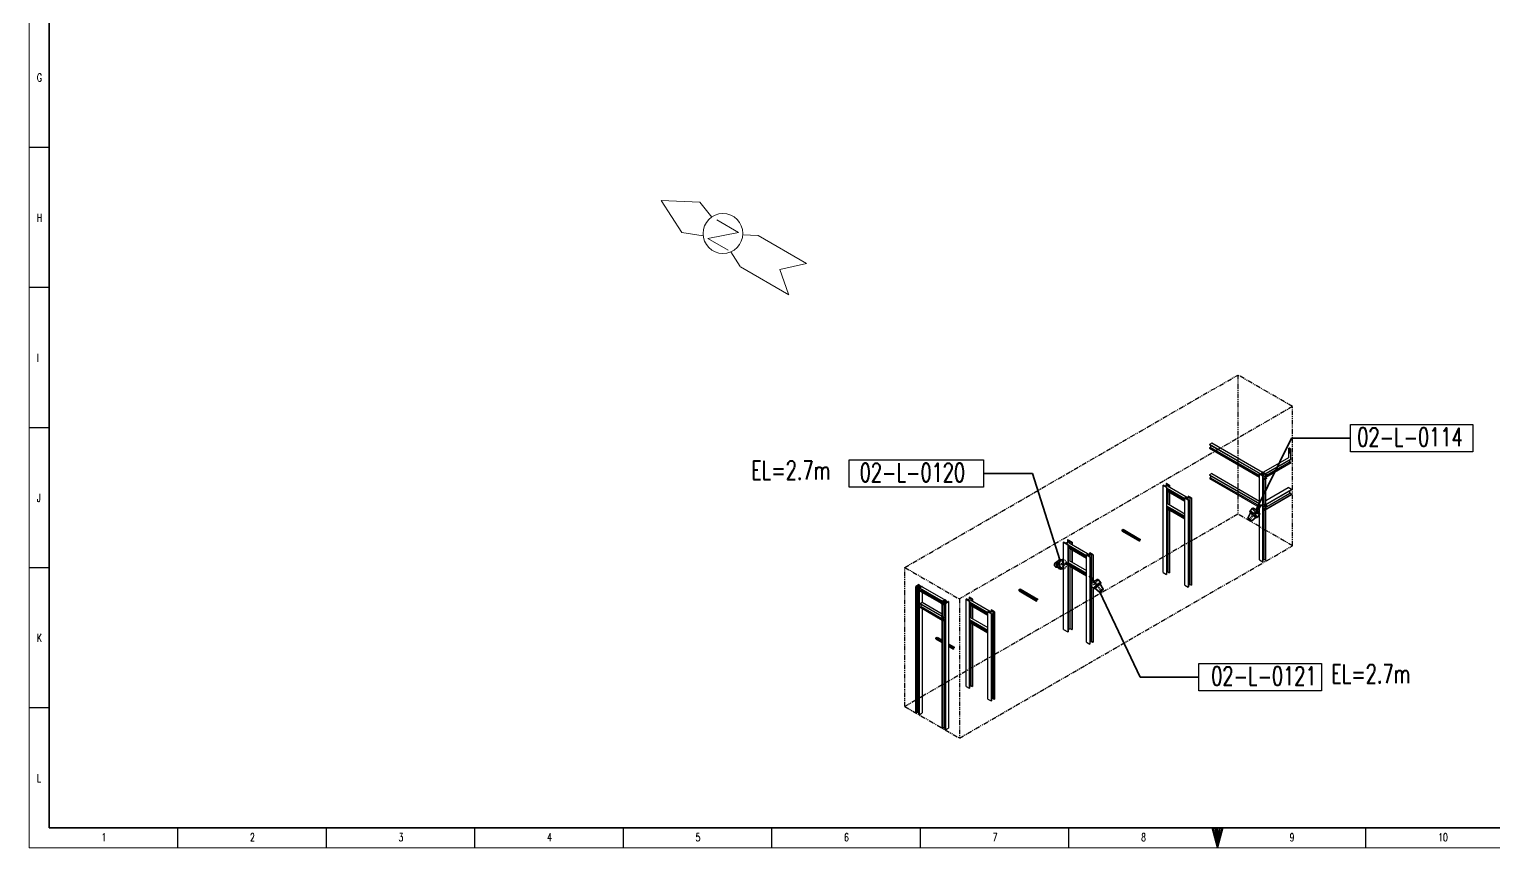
# Model space of a CAD drawing. Header units: inches. Extents: x 295136 to 296247, y 2627183 to 2627409.
# Drawn here: x 295927.9 to 296124.4, y 2627183.5 to 2627293.2 of the extents above; entities that cross this region are included whole.
import ezdxf

# ---------------------------------------------------------------- set-up
doc = ezdxf.new("R2010")
doc.units = ezdxf.units.IN
doc.header["$MEASUREMENT"] = 0
doc.linetypes.add('PIPE LAMP 2-EMBED 2_DWG$0$HIDDEN2', pattern=[0.1875, 0.125, -0.0625])
doc.linetypes.add('PIPE LAMP 2-EMBED 2_DWG$0$PHANTOM2', pattern=[1.25, 0.625, -0.125, 0.125, -0.125, 0.125, -0.125])
doc.layers.add('_Auto', color=7, linetype='Continuous')
doc.layers.add('PIPE LAMP 2-EMBED 2_DWG$0$DwgTemplate', color=7, linetype='Continuous')
doc.styles.add('HZTXT', font='txt_qlt.shx', dxfattribs={"width": 0.7, "bigfont": 'hztxt.shx'})
doc.styles.add('TEG BORDER', font='txt_qlt.shx', dxfattribs={"width": 0.7, "bigfont": 'hztxt.shx'})
doc.styles.add('txt.shx', font='')
doc.styles.get('txt.shx').set_extended_font_data('txt.shx')
doc.dimstyles.new('ANSI_L', dxfattribs={"dimtxt": 0.18, "dimasz": 0.18, "dimexe": 0.18, "dimexo": 0.0625, "dimgap": 0.09, "dimtad": 0, "dimtih": 1, "dimtoh": 1, "dimdec": 4, "dimzin": 0, "dimdsep": 46, "dimtxsty": 'Standard', "dimcen": 0.09, "dimadec": 0, "dimazin": 0, "dimtfac": 1, "dimtdec": 4, "dimtofl": 0, "dimtmove": 0, "dimatfit": 3, "dimfxl": 1, "dimtolj": 1, "dimtzin": 0, "dimarcsym": 0})

# ---------------------------------------------------------------- blocks, each defined once
blk = doc.blocks.new('240 BORDER A2')
at = {"linetype": 'Continuous'}
for p, q in [((5, 415), (5, 5)), ((5, 5), (489, 5))]:
    blk.add_line(p, q, dxfattribs=at)
for p, q in [((0, 175), (5, 175)), ((0, 140), (5, 140)), ((0, 105), (5, 105)), ((0, 70), (5, 70)), ((0, 35), (5, 35)), ((37.12, 0), (37.12, 5)), ((74.25, 0), (74.25, 5)), ((111.38, 0), (111.38, 5)), ((148.5, 0), (148.5, 5)), ((185.63, 0), (185.63, 5)), ((222.75, 0), (222.75, 5)), ((259.88, 0), (259.88, 5)), ((297, 0), (297, 5)), ((334.12, 0), (334.12, 5))]:
    blk.add_line(p, q)
at = {"color": 5, "lineweight": 15}
blk.add_lwpolyline([(0, 420), (594, 420), (594, 0), (0, 0)], close=True, dxfattribs=at)
blk.add_lwpolyline([(5, 415), (589, 415), (589, 5), (5, 5)], close=True)
blk.add_lwpolyline([(297, 0), (295.66, 5), (298.34, 5), (297, 0), (296, 5), (296.33, 5), (297, 0), (296.67, 5), (297.33, 5), (297, 0), (297.67, 5), (298, 5), (297, 0)])
at = {"char_height": 2, "width": 2, "style": 'TEG BORDER'}
for s, insert, attachment_point in [('G', (1.91, 193.39), 1), ('H', (1.91, 158.39), 1), ('I', (1.91, 123.39), 1), ('J', (1.91, 88.39), 1), ('K', (1.91, 53.39), 1), ('L', (1.91, 18.39), 1), ('1', (18.05, 1.59), 7), ('2', (55.17, 1.59), 7), ('3', (92.3, 1.59), 7), ('4', (129.42, 1.59), 7), ('5', (166.55, 1.59), 7), ('6', (203.67, 1.59), 7), ('7', (240.8, 1.59), 7), ('8', (277.92, 1.59), 7), ('9', (315.05, 1.59), 7), ('\\pi2.2204e-016;10', (352.17, 1.59), 7)]:
    blk.add_mtext(s, dxfattribs=dict(at, insert=insert, attachment_point=attachment_point))

msp = doc.modelspace()

# ---------------------------------------------------------------- linework, layer by layer
at = {"layer": '_Auto', "color": 7, "linetype": 'Continuous', "lineweight": 15}
for p, q in [((296017.8488, 2627270.0305), (296012.677, 2627270.2722)), ((296015.458, 2627265.9602), (296012.6842, 2627270.2848)), ((296019.4591, 2627268.0528), (296017.8488, 2627270.0305)), ((296023.0429, 2627265.9856), (296020.1458, 2627267.6582)), ((296018.3041, 2627265.5354), (296015.458, 2627265.9602)), ((296018.9116, 2627265.1846), (296023.0429, 2627265.9856)), ((296021.6632, 2627263.596), (296018.9116, 2627265.1846)), ((296025.6886, 2627265.5532), (296023.6233, 2627265.6505)), ((296025.6886, 2627265.5532), (296032.1783, 2627261.8064)), ((296023.2688, 2627261.3944), (296022.0206, 2627263.3897)), ((296023.294, 2627261.3659), (296029.7978, 2627257.611)), ((296032.1736, 2627261.7981), (296028.6135, 2627261.0208)), ((296029.7593, 2627257.6888), (296028.6135, 2627261.0208))]:
    msp.add_line(p, q, dxfattribs=at)
at = {"layer": '_Auto', "color": 7, "linetype": 'Continuous', "lineweight": 25}
for points in [[(296105.1881, 2627240.2205), (296121.6066, 2627240.2205), (296121.6066, 2627236.572), (296105.1881, 2627236.572)], [(296037.8949, 2627235.4696), (296055.9192, 2627235.4696), (296055.9192, 2627231.8211), (296037.8949, 2627231.8211)], [(296084.8479, 2627208.1624), (296101.2664, 2627208.1624), (296101.2664, 2627204.5138), (296084.8479, 2627204.5138)]]:
    msp.add_lwpolyline(points, close=True, dxfattribs=at)
at = {"layer": '_Auto', "color": 7, "linetype": 'Continuous', "lineweight": 15}
msp.add_circle((296020.9584, 2627265.8412), 2.6718, dxfattribs=at)
at = {"layer": 'PIPE LAMP 2-EMBED 2_DWG$0$DwgTemplate', "color": 7, "linetype": 'PIPE LAMP 2-EMBED 2_DWG$0$PHANTOM2', "lineweight": 30}
for p, q in [((296045.3658, 2627221.0559), (296090.0638, 2627246.8623)), ((296090.0638, 2627246.8623), (296090.0638, 2627235.6904)), ((296097.4014, 2627242.626), (296090.0638, 2627246.8623)), ((296097.4014, 2627242.626), (296052.7034, 2627216.8196)), ((296097.4014, 2627223.9656), (296097.4014, 2627242.626)), ((296090.0638, 2627235.6904), (296090.0638, 2627234.849)), ((296090.0638, 2627234.849), (296090.0638, 2627231.6191)), ((296090.0638, 2627231.6191), (296090.0638, 2627230.7777)), ((296090.0638, 2627230.7777), (296090.0638, 2627228.202)), ((296090.0638, 2627228.202), (296083.8487, 2627224.6137)), ((296092.9572, 2627226.5315), (296090.0638, 2627228.202)), ((296093.8387, 2627226.0226), (296092.9572, 2627226.5315)), ((296097.4014, 2627223.9656), (296093.8387, 2627226.0226)), ((296052.7034, 2627198.1592), (296097.4014, 2627223.9656)), ((296082.9672, 2627224.1048), (296080.9104, 2627222.9173)), ((296083.8487, 2627224.6137), (296082.9672, 2627224.1048)), ((296080.029, 2627222.4084), (296070.6266, 2627216.98)), ((296080.9104, 2627222.9173), (296080.029, 2627222.4084)), ((296045.3658, 2627202.3956), (296045.3658, 2627221.0559)), ((296045.3658, 2627221.0559), (296052.7034, 2627216.8196)), ((296052.7034, 2627216.8196), (296052.7034, 2627198.1592)), ((296069.7451, 2627216.4711), (296067.8353, 2627215.3684)), ((296070.6266, 2627216.98), (296069.7451, 2627216.4711)), ((296066.66, 2627214.6898), (296057.4045, 2627209.3462)), ((296067.8353, 2627215.3684), (296066.66, 2627214.6898)), ((296056.5231, 2627208.8373), (296054.4663, 2627207.6498)), ((296057.4045, 2627209.3462), (296056.5231, 2627208.8373)), ((296053.5848, 2627207.1409), (296051.2342, 2627205.7838)), ((296054.4663, 2627207.6498), (296053.5848, 2627207.1409)), ((296050.3684, 2627205.2839), (296047.7083, 2627203.7481)), ((296051.2342, 2627205.7838), (296050.3684, 2627205.2839)), ((296046.8425, 2627203.2482), (296045.3658, 2627202.3956)), ((296045.3658, 2627202.3956), (296052.7034, 2627198.1592)), ((296047.7083, 2627203.7481), (296046.8425, 2627203.2482))]:
    msp.add_line(p, q, dxfattribs=at)
at = {"layer": 'PIPE LAMP 2-EMBED 2_DWG$0$DwgTemplate', "color": 9, "linetype": 'Continuous', "lineweight": 25}
for p, q in [((296086.5589, 2627237.714), (296086.2651, 2627237.5443)), ((296086.2651, 2627237.5443), (296086.2651, 2627237.5138)), ((296093.6027, 2627233.3079), (296086.2651, 2627237.5443)), ((296093.2143, 2627233.5016), (296086.2651, 2627237.5138)), ((296093.8965, 2627233.4776), (296086.5589, 2627237.714)), ((296086.4032, 2627237.1524), (296086.2651, 2627237.0727)), ((296086.2651, 2627237.0727), (296086.2651, 2627237.0422)), ((296092.9572, 2627233.209), (296086.2651, 2627237.0727)), ((296086.2651, 2627237.0422), (296092.9572, 2627233.1785)), ((296086.4032, 2627237.4341), (296086.4032, 2627237.1524)), ((296092.9572, 2627233.3685), (296086.4032, 2627237.1524)), ((296093.251, 2627233.6806), (296096.8871, 2627235.7799)), ((296093.5448, 2627233.511), (296097.1966, 2627235.6193)), ((296093.7917, 2627233.6229), (296097.1966, 2627235.5888)), ((296096.9395, 2627237.057), (296096.8871, 2627237.0267)), ((296096.9077, 2627237.0386), (296096.8871, 2627237.0267)), ((296096.8871, 2627237.0267), (296096.8871, 2627237.003)), ((296097.1075, 2627236.8995), (296096.8871, 2627237.0267)), ((296096.8871, 2627235.7375), (296096.8871, 2627237.0267)), ((296096.8871, 2627237.0267), (296097.1075, 2627236.8995)), ((296096.8871, 2627237.003), (296096.9899, 2627236.9436)), ((296096.9899, 2627236.4822), (296096.8871, 2627236.5416)), ((296096.8871, 2627236.5416), (296096.8871, 2627236.5178)), ((296096.8871, 2627236.5178), (296097.1075, 2627236.3906)), ((296097.0105, 2627236.9792), (296096.9077, 2627237.0386)), ((296097.1599, 2627236.9298), (296096.9395, 2627237.057)), ((296096.9899, 2627236.9436), (296096.9899, 2627236.4822)), ((296097.0046, 2627236.4737), (296097.0046, 2627236.9351)), ((296097.0046, 2627236.9351), (296097.1075, 2627236.8758)), ((296097.1075, 2627236.4143), (296097.0046, 2627236.4737)), ((296097.0424, 2627236.9977), (296097.0105, 2627236.9792)), ((296097.0252, 2627236.9708), (296097.0571, 2627236.9892)), ((296097.128, 2627236.9114), (296097.0252, 2627236.9708)), ((296097.1075, 2627235.4461), (296097.0284, 2627235.4917)), ((296097.0571, 2627236.9892), (296097.0424, 2627236.9977)), ((296097.0585, 2627235.2275), (296097.0585, 2627235.4743)), ((296097.1599, 2627236.9298), (296097.1075, 2627236.8995)), ((296097.1075, 2627236.8995), (296097.128, 2627236.9114)), ((296097.1599, 2627236.906), (296097.1075, 2627236.8758)), ((296097.1075, 2627236.8758), (296097.1075, 2627236.8995)), ((296097.1075, 2627236.8995), (296097.1075, 2627235.6103)), ((296097.1599, 2627236.4446), (296097.1075, 2627236.4143)), ((296097.1075, 2627236.3906), (296097.1599, 2627236.4209)), ((296097.1075, 2627236.3906), (296097.1075, 2627236.4143)), ((296097.1075, 2627235.5373), (296097.1075, 2627235.4461)), ((296097.128, 2627236.9114), (296097.128, 2627235.6221)), ((296097.1599, 2627236.4446), (296097.128, 2627236.463)), ((296097.1966, 2627235.6193), (296097.128, 2627235.6589)), ((296097.128, 2627235.5492), (296097.128, 2627235.4579)), ((296097.1599, 2627236.906), (296097.1599, 2627236.9298)), ((296097.1599, 2627236.4209), (296097.1599, 2627236.4446)), ((296097.1966, 2627235.5888), (296097.1966, 2627235.6193)), ((296086.5589, 2627233.6426), (296086.2651, 2627233.473)), ((296086.5589, 2627233.6426), (296092.9572, 2627229.9485)), ((296092.9866, 2627233.6128), (296092.9572, 2627233.5958)), ((296092.9572, 2627233.5958), (296093.3979, 2627233.3413)), ((296092.9572, 2627229.1946), (296092.9572, 2627233.5958)), ((296093.1967, 2627233.4915), (296092.9866, 2627233.6128)), ((296093.5786, 2627233.712), (296093.1967, 2627233.4915)), ((296093.2172, 2627233.4796), (296093.5992, 2627233.7001)), ((296093.5448, 2627233.511), (296093.251, 2627233.6806)), ((296093.3979, 2627233.8503), (296093.3686, 2627233.8333)), ((296093.3686, 2627233.7824), (296093.3686, 2627233.8333)), ((296093.3686, 2627233.8333), (296093.5786, 2627233.712)), ((296093.8387, 2627233.5958), (296093.3979, 2627233.8503)), ((296093.5992, 2627233.7001), (296093.8093, 2627233.5788)), ((296093.7182, 2627233.5805), (296093.7358, 2627233.5907)), ((296093.8093, 2627233.5788), (296093.8387, 2627233.5958)), ((296093.8093, 2627233.5279), (296093.8093, 2627233.5788)), ((296093.8387, 2627233.3685), (296097.0585, 2627235.2275)), ((296093.8387, 2627233.209), (296097.1966, 2627235.1477)), ((296093.8387, 2627233.1785), (296097.1966, 2627235.1172)), ((296093.8387, 2627233.511), (296093.8387, 2627233.5958)), ((296097.1966, 2627235.1477), (296097.0585, 2627235.2275)), ((296097.128, 2627235.4579), (296097.1075, 2627235.4461)), ((296097.1966, 2627235.1172), (296097.1966, 2627235.1477)), ((296080.0583, 2627232.086), (296080.029, 2627232.069)), ((296080.029, 2627232.069), (296080.4697, 2627231.8146)), ((296080.029, 2627220.3639), (296080.029, 2627232.069)), ((296080.2684, 2627231.9647), (296080.0583, 2627232.086)), ((296080.6504, 2627232.1852), (296080.2684, 2627231.9647)), ((296080.289, 2627231.9528), (296080.671, 2627232.1734)), ((296080.4991, 2627231.8315), (296080.289, 2627231.9528)), ((296080.4697, 2627232.3235), (296080.4403, 2627232.3065)), ((296080.4403, 2627232.3065), (296080.4403, 2627232.064)), ((296080.4403, 2627232.3065), (296080.6504, 2627232.1852)), ((296080.9104, 2627232.069), (296080.4697, 2627232.3235)), ((296080.4697, 2627231.8146), (296080.4991, 2627231.8315)), ((296080.4697, 2627231.8146), (296080.4697, 2627220.1095)), ((296080.4991, 2627231.8315), (296080.4991, 2627220.1264)), ((296080.4991, 2627231.7075), (296082.9672, 2627230.2825)), ((296080.4991, 2627231.6778), (296082.9672, 2627230.2528)), ((296080.6315, 2627231.9809), (296083.4022, 2627230.3812)), ((296080.671, 2627232.1734), (296080.881, 2627232.0521)), ((296080.671, 2627232.1734), (296080.671, 2627231.9581)), ((296080.881, 2627232.0521), (296080.9104, 2627232.069)), ((296080.881, 2627232.0521), (296080.881, 2627231.8368)), ((296080.9104, 2627232.069), (296080.9104, 2627231.8199)), ((296086.2651, 2627233.473), (296086.2651, 2627233.4424)), ((296086.2651, 2627233.473), (296092.9572, 2627229.6093)), ((296086.2651, 2627233.4424), (296092.9572, 2627229.5787)), ((296086.4032, 2627233.0811), (296086.2651, 2627233.0014)), ((296086.2651, 2627233.0014), (296086.2651, 2627232.9708)), ((296086.2651, 2627233.0014), (296092.9259, 2627229.1557)), ((296086.2651, 2627232.9708), (296092.9092, 2627229.1349)), ((296086.4032, 2627233.3627), (296086.4032, 2627233.0811)), ((296086.4032, 2627233.0811), (296092.9572, 2627229.2971)), ((296093.4273, 2627233.3583), (296093.2172, 2627233.4796)), ((296093.6027, 2627233.2774), (296093.2613, 2627233.4745)), ((296093.3979, 2627233.3413), (296093.4273, 2627233.3583)), ((296093.3979, 2627233.3413), (296093.3979, 2627221.8059)), ((296093.4273, 2627221.8228), (296093.4273, 2627233.3583)), ((296093.7408, 2627232.9161), (296093.4273, 2627233.0971)), ((296093.6027, 2627232.8363), (296093.4273, 2627232.9376)), ((296093.4273, 2627232.9071), (296093.6027, 2627232.8058)), ((296093.5992, 2627229.6288), (296093.5992, 2627232.8078)), ((296093.6027, 2627233.3079), (296093.8965, 2627233.4776)), ((296093.7408, 2627233.3571), (296093.6027, 2627233.2774)), ((296093.6027, 2627233.2774), (296093.6027, 2627233.3079)), ((296093.8965, 2627232.9754), (296093.6027, 2627232.8058)), ((296093.6027, 2627232.8363), (296093.7408, 2627232.9161)), ((296093.6027, 2627232.8058), (296093.6027, 2627232.8363)), ((296093.7408, 2627233.3571), (296093.7144, 2627233.3724)), ((296093.7584, 2627233.3673), (296093.732, 2627233.3826)), ((296093.7408, 2627232.9161), (296093.7408, 2627233.3571)), ((296093.7584, 2627232.9262), (296093.7408, 2627232.9364)), ((296093.8965, 2627233.447), (296093.7584, 2627233.3673)), ((296093.7584, 2627233.3673), (296093.7584, 2627232.9262)), ((296093.8965, 2627233.006), (296093.7584, 2627233.0857)), ((296093.7584, 2627232.9262), (296093.8965, 2627233.006)), ((296093.8093, 2627233.0563), (296093.8093, 2627233.3967)), ((296093.8093, 2627229.4566), (296093.8093, 2627232.9251)), ((296093.8387, 2627233.0394), (296093.8387, 2627233.4136)), ((296093.8387, 2627229.4396), (296093.8387, 2627232.942)), ((296093.8387, 2627230.0334), (296096.8294, 2627231.76)), ((296093.8965, 2627233.447), (296093.8701, 2627233.4623)), ((296093.8965, 2627232.9754), (296093.8701, 2627232.9907)), ((296093.8965, 2627233.4776), (296093.8965, 2627233.447)), ((296093.8965, 2627233.006), (296093.8965, 2627232.9754)), ((296097.2701, 2627231.5056), (296096.8294, 2627231.76)), ((296080.4991, 2627231.5416), (296082.9672, 2627230.1166)), ((296080.4991, 2627231.3787), (296082.9672, 2627229.9538)), ((296080.4991, 2627231.349), (296082.9672, 2627229.924)), ((296080.6315, 2627229.606), (296082.9672, 2627228.2575)), ((296080.671, 2627231.2498), (296080.671, 2627229.5832)), ((296080.881, 2627231.1285), (296080.881, 2627229.4619)), ((296080.9104, 2627231.1115), (296080.9104, 2627229.4449)), ((296082.9966, 2627230.3896), (296082.9672, 2627230.3726)), ((296082.9672, 2627230.3726), (296083.4079, 2627230.1182)), ((296082.9672, 2627218.6675), (296082.9672, 2627230.3726)), ((296083.2067, 2627230.2683), (296082.9966, 2627230.3896)), ((296083.5886, 2627230.4888), (296083.2067, 2627230.2683)), ((296083.2272, 2627230.2564), (296083.6092, 2627230.477)), ((296083.4373, 2627230.1352), (296083.2272, 2627230.2564)), ((296083.4079, 2627230.6271), (296083.3785, 2627230.6101)), ((296083.3785, 2627230.6101), (296083.3785, 2627230.3949)), ((296083.3785, 2627230.6101), (296083.5886, 2627230.4888)), ((296083.8487, 2627230.3726), (296083.4079, 2627230.6271)), ((296083.4079, 2627230.1182), (296083.4373, 2627230.1352)), ((296083.4079, 2627230.1182), (296083.4079, 2627218.4131)), ((296083.4373, 2627230.1352), (296083.4373, 2627218.43)), ((296083.6092, 2627230.477), (296083.6092, 2627218.7719)), ((296083.6092, 2627230.477), (296083.8193, 2627230.3557)), ((296083.8193, 2627230.3557), (296083.8487, 2627230.3726)), ((296083.8193, 2627230.3557), (296083.8193, 2627218.6506)), ((296083.8487, 2627230.3726), (296083.8487, 2627218.6675)), ((296093.5551, 2627229.6033), (296093.8965, 2627229.4062)), ((296093.6183, 2627229.3972), (296097.2701, 2627231.5056)), ((296093.6183, 2627228.739), (296097.2701, 2627230.8474)), ((296093.7917, 2627229.4668), (296097.2701, 2627231.475)), ((296093.8387, 2627229.1411), (296097.0585, 2627231.0001)), ((296093.8965, 2627228.9302), (296097.2701, 2627230.8779)), ((296097.0585, 2627231.0001), (296097.0585, 2627231.3529)), ((296097.2701, 2627230.8779), (296097.0585, 2627231.0001)), ((296097.2701, 2627231.475), (296097.2701, 2627231.5056)), ((296097.2701, 2627230.8474), (296097.2701, 2627230.8779)), ((296080.4991, 2627229.3325), (296082.9672, 2627227.9076)), ((296080.4991, 2627229.3028), (296082.9672, 2627227.8778)), ((296080.4991, 2627229.1667), (296082.9672, 2627227.7417)), ((296080.4991, 2627229.0038), (296082.9672, 2627227.5788)), ((296080.4991, 2627228.9741), (296082.9672, 2627227.5491)), ((296080.671, 2627228.8748), (296080.671, 2627220.4683)), ((296080.881, 2627228.7535), (296080.881, 2627220.347)), ((296080.9104, 2627228.7366), (296080.9104, 2627220.3639)), ((296092.9572, 2627228.2801), (296092.9572, 2627229.0262)), ((296092.9572, 2627222.0603), (296092.9572, 2627228.1004)), ((296093.6183, 2627229.3972), (296093.4273, 2627229.5075)), ((296093.4273, 2627229.3378), (296093.6027, 2627229.2366)), ((296093.4273, 2627229.3073), (296093.6027, 2627229.206)), ((296093.4273, 2627229.0257), (296093.7408, 2627228.8447)), ((296093.4273, 2627228.8663), (296093.6027, 2627228.765)), ((296093.4273, 2627228.8357), (296093.6027, 2627228.7345)), ((296093.5992, 2627222.1647), (296093.5992, 2627228.7365)), ((296093.6027, 2627229.2366), (296093.8965, 2627229.4062)), ((296093.7408, 2627229.2858), (296093.6027, 2627229.206)), ((296093.6027, 2627229.206), (296093.6027, 2627229.2366)), ((296093.8965, 2627228.9041), (296093.6027, 2627228.7345)), ((296093.6027, 2627228.765), (296093.7408, 2627228.8447)), ((296093.6027, 2627228.7345), (296093.6027, 2627228.765)), ((296093.6145, 2627228.7412), (296093.6183, 2627228.739)), ((296093.6183, 2627228.739), (296093.6183, 2627228.7435)), ((296093.7144, 2627229.301), (296093.7408, 2627229.2858)), ((296093.732, 2627229.3112), (296093.7584, 2627229.296)), ((296093.7408, 2627228.8447), (296093.7408, 2627229.2858)), ((296093.7408, 2627228.8651), (296093.7584, 2627228.8549)), ((296093.8965, 2627229.3757), (296093.7584, 2627229.296)), ((296093.7584, 2627229.296), (296093.7584, 2627228.8549)), ((296093.7584, 2627229.0144), (296093.8965, 2627228.9346)), ((296093.7584, 2627228.8549), (296093.8965, 2627228.9346)), ((296093.8093, 2627228.985), (296093.8093, 2627229.3253)), ((296093.8093, 2627222.0434), (296093.8093, 2627228.8537)), ((296093.8387, 2627228.968), (296093.8387, 2627229.3423)), ((296093.8387, 2627222.0603), (296093.8387, 2627228.8707)), ((296093.8701, 2627229.391), (296093.8965, 2627229.3757)), ((296093.8965, 2627228.9041), (296093.8701, 2627228.9194)), ((296093.8965, 2627229.4062), (296093.8965, 2627229.3757)), ((296093.8965, 2627228.9346), (296093.8965, 2627228.9041)), ((296074.5186, 2627226.0886), (296074.6678, 2627226.1748)), ((296074.5186, 2627225.9162), (296074.5186, 2627226.0886)), ((296074.5186, 2627226.0886), (296076.8692, 2627224.7315)), ((296074.5186, 2627225.9162), (296076.8692, 2627224.5591)), ((296074.6678, 2627226.1748), (296077.0184, 2627224.8176)), ((296066.6952, 2627224.4556), (296066.66, 2627224.4353)), ((296066.66, 2627212.7302), (296066.66, 2627224.4353)), ((296066.66, 2627224.4353), (296067.2476, 2627224.096)), ((296066.9773, 2627224.2928), (296066.6952, 2627224.4556)), ((296067.4944, 2627224.5913), (296066.9773, 2627224.2928)), ((296067.0008, 2627224.2792), (296067.5179, 2627224.5778)), ((296067.2829, 2627224.1164), (296067.0008, 2627224.2792)), ((296067.2476, 2627224.7746), (296067.2124, 2627224.7542)), ((296067.2124, 2627224.7542), (296067.4944, 2627224.5913)), ((296067.2124, 2627224.7542), (296067.2124, 2627224.4285)), ((296067.8353, 2627224.4353), (296067.2476, 2627224.7746)), ((296067.2476, 2627224.096), (296067.2829, 2627224.1164)), ((296067.2476, 2627224.096), (296067.2476, 2627212.3909)), ((296067.2829, 2627224.1164), (296067.2829, 2627212.4112)), ((296067.2829, 2627224.0703), (296069.7451, 2627222.6488)), ((296067.2829, 2627224.0406), (296069.7451, 2627222.619)), ((296067.2829, 2627223.9044), (296069.7451, 2627222.4829)), ((296067.2829, 2627223.7416), (296069.7451, 2627222.32)), ((296067.2829, 2627223.7118), (296069.7451, 2627222.2903)), ((296067.4109, 2627224.3463), (296070.1802, 2627222.7475)), ((296067.5179, 2627224.5778), (296067.8, 2627224.4149)), ((296067.5179, 2627224.5778), (296067.5179, 2627224.2845)), ((296067.8, 2627224.4149), (296067.8353, 2627224.4353)), ((296067.8, 2627224.4149), (296067.8, 2627224.1217)), ((296067.8353, 2627224.4353), (296067.8353, 2627224.1013)), ((296077.0184, 2627224.8176), (296076.8692, 2627224.7315)), ((296076.8692, 2627224.7315), (296076.8692, 2627224.5591)), ((296076.8692, 2627224.5591), (296076.8785, 2627224.5645)), ((296076.8785, 2627224.7261), (296077.0184, 2627224.8069)), ((296076.8785, 2627224.5645), (296076.8785, 2627224.7261)), ((296077.0184, 2627224.8069), (296077.0184, 2627224.8176)), ((296067.4109, 2627221.9714), (296069.7451, 2627220.6237)), ((296067.5179, 2627223.5761), (296067.5179, 2627221.9096)), ((296067.8, 2627223.4133), (296067.8, 2627221.7467)), ((296067.8353, 2627223.3929), (296067.8353, 2627221.7263)), ((296069.7745, 2627222.7558), (296069.7451, 2627222.7389)), ((296069.7451, 2627222.7389), (296070.1859, 2627222.4844)), ((296069.7451, 2627211.0338), (296069.7451, 2627222.7389)), ((296069.9846, 2627222.6346), (296069.7745, 2627222.7558)), ((296070.3666, 2627222.8551), (296069.9846, 2627222.6346)), ((296070.0052, 2627222.6227), (296070.3871, 2627222.8432)), ((296070.2152, 2627222.5014), (296070.0052, 2627222.6227)), ((296070.1859, 2627222.9933), (296070.1565, 2627222.9764)), ((296070.1565, 2627222.9764), (296070.1565, 2627222.7611)), ((296070.1565, 2627222.9764), (296070.3666, 2627222.8551)), ((296070.6266, 2627222.7389), (296070.1859, 2627222.9933)), ((296070.1859, 2627222.4844), (296070.2152, 2627222.5014)), ((296070.1859, 2627222.4844), (296070.1859, 2627210.7793)), ((296070.2152, 2627222.5014), (296070.2152, 2627210.7963)), ((296070.3871, 2627222.8432), (296070.3871, 2627219.68)), ((296070.3871, 2627222.8432), (296070.5972, 2627222.7219)), ((296070.5972, 2627222.7219), (296070.6266, 2627222.7389)), ((296070.5972, 2627222.7219), (296070.5972, 2627219.4187)), ((296070.6266, 2627222.7389), (296070.6266, 2627219.3821)), ((296092.9572, 2627222.0603), (296093.3979, 2627221.8059)), ((296093.3979, 2627221.8059), (296093.4273, 2627221.8228)), ((296093.4273, 2627222.0654), (296093.5992, 2627222.1647)), ((296093.5992, 2627222.1647), (296093.8093, 2627222.0434)), ((296093.8093, 2627222.0434), (296093.8387, 2627222.0603)), ((296067.2829, 2627221.6954), (296069.7451, 2627220.2738)), ((296067.2829, 2627221.6657), (296069.7451, 2627220.2441)), ((296067.2829, 2627221.5295), (296069.7451, 2627220.1079)), ((296067.2829, 2627221.3666), (296069.7451, 2627219.945)), ((296067.2829, 2627221.3369), (296069.7451, 2627219.9153)), ((296067.5179, 2627221.2012), (296067.5179, 2627212.8727)), ((296067.8, 2627221.0383), (296067.8, 2627212.7098)), ((296067.8353, 2627221.018), (296067.8353, 2627212.7302)), ((296080.029, 2627220.3639), (296080.4697, 2627220.1095)), ((296080.4697, 2627220.1095), (296080.4991, 2627220.1264)), ((296080.4991, 2627220.369), (296080.671, 2627220.4683)), ((296080.671, 2627220.4683), (296080.881, 2627220.347)), ((296080.881, 2627220.347), (296080.9104, 2627220.3639)), ((296047.2676, 2627218.7524), (296046.8425, 2627218.5069)), ((296046.8425, 2627201.543), (296046.8425, 2627218.5069)), ((296046.8425, 2627218.5069), (296046.8719, 2627218.49)), ((296046.8719, 2627218.49), (296047.0663, 2627218.6022)), ((296046.8719, 2627218.49), (296046.8719, 2627201.5261)), ((296046.9114, 2627218.4672), (296047.1161, 2627218.5854)), ((296046.9114, 2627218.4375), (296046.9114, 2627218.4672)), ((296046.9114, 2627218.4672), (296047.2144, 2627218.2922)), ((296046.9114, 2627218.4375), (296046.9371, 2627218.4523)), ((296047.0524, 2627218.356), (296046.9114, 2627218.4375)), ((296046.9114, 2627218.1384), (296047.0524, 2627218.2199)), ((296046.9114, 2627218.1384), (296047.0524, 2627218.057)), ((296046.9114, 2627218.1087), (296046.9114, 2627218.1384)), ((296046.9371, 2627218.1236), (296046.9114, 2627218.1087)), ((296047.2144, 2627217.9337), (296046.9114, 2627218.1087)), ((296047.0524, 2627218.356), (296047.0782, 2627218.3709)), ((296047.0524, 2627218.057), (296047.0524, 2627218.356)), ((296047.0524, 2627218.057), (296047.0733, 2627218.069)), ((296047.0663, 2627218.6022), (296047.0663, 2627218.5566)), ((296047.0663, 2627218.6022), (296047.4483, 2627218.3817)), ((296047.0663, 2627218.0192), (296047.0663, 2627216.7002)), ((296047.0733, 2627218.3439), (296047.0991, 2627218.3588)), ((296047.0733, 2627218.3439), (296047.0733, 2627218.0449)), ((296047.2144, 2627218.2625), (296047.0733, 2627218.3439)), ((296047.0733, 2627218.0449), (296047.2539, 2627218.1491)), ((296047.0733, 2627218.0449), (296047.2144, 2627217.9635)), ((296047.0869, 2627218.6141), (296047.297, 2627218.7354)), ((296047.4689, 2627218.3936), (296047.0869, 2627218.6141)), ((296047.1161, 2627218.5854), (296047.4191, 2627218.4104)), ((296047.1161, 2627218.4104), (296047.4191, 2627218.5854)), ((296050.642, 2627216.3748), (296047.1161, 2627218.4104)), ((296047.2539, 2627218.0021), (296047.1266, 2627218.0756)), ((296047.2144, 2627218.2922), (296047.4191, 2627218.4104)), ((296047.2144, 2627218.2625), (296047.2676, 2627218.2932)), ((296047.2144, 2627218.2922), (296047.2144, 2627218.2625)), ((296047.2144, 2627217.9635), (296047.2539, 2627217.9863)), ((296047.2144, 2627217.9635), (296047.2144, 2627217.9337)), ((296047.2144, 2627217.9337), (296047.2539, 2627217.9565)), ((296047.4483, 2627218.3817), (296047.2539, 2627218.2694)), ((296047.2539, 2627218.2694), (296047.2833, 2627218.2525)), ((296047.2539, 2627201.3055), (296047.2539, 2627218.2694)), ((296047.297, 2627218.7354), (296047.2676, 2627218.7524)), ((296047.2813, 2627218.2853), (296047.2676, 2627218.2932)), ((296047.2833, 2627218.2525), (296047.7083, 2627218.4979)), ((296047.2833, 2627218.2525), (296047.2833, 2627201.2886)), ((296047.297, 2627218.7354), (296047.297, 2627218.5149)), ((296050.3132, 2627216.5348), (296047.3365, 2627218.2535)), ((296050.3684, 2627216.2039), (296047.3365, 2627217.9544)), ((296047.3365, 2627217.9247), (296050.3132, 2627216.2061)), ((296050.945, 2627216.5497), (296047.4191, 2627218.5854)), ((296047.679, 2627218.5149), (296047.4689, 2627218.3936)), ((296050.3684, 2627216.3668), (296047.4775, 2627218.0359)), ((296047.7083, 2627218.4979), (296047.679, 2627218.5149)), ((296047.7083, 2627218.4979), (296047.7083, 2627218.4184)), ((296060.7089, 2627218.0724), (296060.8581, 2627218.1586)), ((296060.7089, 2627217.9001), (296060.7089, 2627218.0724)), ((296060.7089, 2627218.0724), (296063.0595, 2627216.7153)), ((296060.7089, 2627217.9001), (296063.0595, 2627216.543)), ((296060.8581, 2627218.1586), (296063.2087, 2627216.8015)), ((296070.3871, 2627219.5115), (296070.3871, 2627218.7923)), ((296070.3871, 2627218.585), (296070.3871, 2627211.1381)), ((296070.5972, 2627219.2502), (296070.5972, 2627219.0202)), ((296070.5972, 2627218.3237), (296070.5972, 2627211.0168)), ((296070.6266, 2627219.2136), (296070.6266, 2627219.047)), ((296070.6266, 2627218.2871), (296070.6266, 2627211.0338)), ((296082.9672, 2627218.6675), (296083.4079, 2627218.4131)), ((296083.4079, 2627218.4131), (296083.4373, 2627218.43)), ((296083.4373, 2627218.6726), (296083.6092, 2627218.7719)), ((296083.6092, 2627218.7719), (296083.8193, 2627218.6506)), ((296083.8193, 2627218.6506), (296083.8487, 2627218.6675)), ((296046.9114, 2627216.6108), (296047.1058, 2627216.723)), ((296046.9114, 2627216.581), (296046.9114, 2627216.6108)), ((296046.9114, 2627216.6108), (296047.2144, 2627216.4358)), ((296046.9114, 2627216.581), (296046.9371, 2627216.5959)), ((296047.0524, 2627216.4996), (296046.9114, 2627216.581)), ((296046.9114, 2627216.282), (296047.0524, 2627216.3634)), ((296046.9114, 2627216.282), (296047.0524, 2627216.2006)), ((296046.9114, 2627216.2523), (296046.9114, 2627216.282)), ((296046.9371, 2627216.2671), (296046.9114, 2627216.2523)), ((296047.2144, 2627216.0773), (296046.9114, 2627216.2523)), ((296047.0524, 2627216.4996), (296047.0782, 2627216.5145)), ((296047.0524, 2627216.2006), (296047.0524, 2627216.4996)), ((296047.0524, 2627216.2006), (296047.0733, 2627216.2126)), ((296047.0663, 2627216.1628), (296047.0663, 2627201.6383)), ((296047.0733, 2627216.4875), (296047.0991, 2627216.5024)), ((296047.0733, 2627216.4875), (296047.0733, 2627216.1885)), ((296047.2144, 2627216.4061), (296047.0733, 2627216.4875)), ((296047.0733, 2627216.1885), (296047.2539, 2627216.2927)), ((296047.0733, 2627216.1885), (296047.2144, 2627216.1071)), ((296047.2144, 2627216.4358), (296047.2539, 2627216.4586)), ((296047.2144, 2627216.4358), (296047.2144, 2627216.4061)), ((296047.2144, 2627216.4061), (296047.2539, 2627216.4289)), ((296047.2144, 2627216.1071), (296047.2539, 2627216.1299)), ((296047.2144, 2627216.1071), (296047.2144, 2627216.0773)), ((296047.2144, 2627216.0773), (296047.2539, 2627216.1001)), ((296047.4144, 2627216.2077), (296047.7085, 2627216.3775)), ((296047.4144, 2627216.1892), (296047.4144, 2627216.2077)), ((296047.4144, 2627216.2077), (296050.3684, 2627214.5022)), ((296047.4144, 2627216.1892), (296050.3274, 2627214.5073)), ((296047.5551, 2627215.799), (296047.5551, 2627216.108)), ((296047.7083, 2627217.71), (296047.7083, 2627216.3774)), ((296047.7085, 2627216.3775), (296050.3684, 2627214.8417)), ((296050.2858, 2627216.519), (296050.4905, 2627216.6372)), ((296050.2858, 2627216.519), (296050.5888, 2627216.344)), ((296050.2858, 2627216.4893), (296050.2858, 2627216.519)), ((296050.2858, 2627216.4893), (296050.3115, 2627216.5041)), ((296050.4268, 2627216.4078), (296050.2858, 2627216.4893)), ((296050.2858, 2627216.1902), (296050.3684, 2627216.2379)), ((296050.2858, 2627216.1902), (296050.4268, 2627216.1088)), ((296050.2858, 2627216.1605), (296050.2858, 2627216.1902)), ((296050.3115, 2627216.1754), (296050.2858, 2627216.1605)), ((296050.5888, 2627215.9855), (296050.2858, 2627216.1605)), ((296050.7935, 2627216.7167), (296050.3684, 2627216.4713)), ((296050.3684, 2627199.5073), (296050.3684, 2627216.4713)), ((296050.3684, 2627216.4713), (296050.3978, 2627216.4543)), ((296050.3978, 2627216.4543), (296050.5922, 2627216.5666)), ((296050.3978, 2627216.4543), (296050.3978, 2627199.4904)), ((296050.4268, 2627216.4078), (296050.4526, 2627216.4227)), ((296050.4268, 2627216.1088), (296050.4268, 2627216.4078)), ((296050.4268, 2627216.1088), (296050.4477, 2627216.1208)), ((296050.4477, 2627216.3957), (296050.4735, 2627216.4106)), ((296050.5888, 2627216.3143), (296050.4477, 2627216.3957)), ((296050.4477, 2627216.3957), (296050.4477, 2627216.0967)), ((296050.4477, 2627216.0967), (296050.642, 2627216.2089)), ((296050.4477, 2627216.0967), (296050.5888, 2627216.0153)), ((296050.4905, 2627216.6372), (296050.7935, 2627216.4622)), ((296050.642, 2627216.046), (296050.5009, 2627216.1274)), ((296050.5888, 2627216.344), (296050.7935, 2627216.4622)), ((296050.5888, 2627216.3143), (296050.7832, 2627216.4266)), ((296050.5888, 2627216.344), (296050.5888, 2627216.3143)), ((296050.5888, 2627216.0153), (296050.7798, 2627216.1255)), ((296050.5888, 2627215.9855), (296050.7798, 2627216.0958)), ((296050.5888, 2627216.0153), (296050.5888, 2627215.9855)), ((296050.5922, 2627216.5666), (296050.9742, 2627216.346)), ((296050.5922, 2627215.9875), (296050.5922, 2627214.5309)), ((296050.6128, 2627216.5784), (296050.8229, 2627216.6997)), ((296050.9948, 2627216.3579), (296050.6128, 2627216.5784)), ((296050.945, 2627216.5497), (296050.642, 2627216.3748)), ((296050.642, 2627216.345), (296050.783, 2627216.4265)), ((296050.642, 2627216.3748), (296050.642, 2627216.345)), ((296050.7798, 2627216.1293), (296050.642, 2627216.2089)), ((296050.7798, 2627216.1255), (296050.642, 2627216.046)), ((296050.642, 2627216.0163), (296050.7798, 2627216.0958)), ((296050.642, 2627216.046), (296050.642, 2627216.0163)), ((296050.9742, 2627216.346), (296050.7798, 2627216.2338)), ((296050.7798, 2627216.2338), (296050.8092, 2627216.2168)), ((296050.7798, 2627199.2699), (296050.7798, 2627216.2338)), ((296050.783, 2627216.4265), (296050.783, 2627216.2357)), ((296050.8229, 2627216.6997), (296050.7935, 2627216.7167)), ((296050.8092, 2627216.2168), (296051.2342, 2627216.4622)), ((296050.8092, 2627216.2168), (296050.8092, 2627199.2529)), ((296050.8229, 2627216.6997), (296050.8229, 2627216.6202)), ((296050.8295, 2627216.4533), (296050.945, 2627216.52)), ((296050.945, 2627216.52), (296050.945, 2627216.5497)), ((296051.2048, 2627216.4792), (296050.9948, 2627216.3579)), ((296051.2342, 2627216.4622), (296051.2048, 2627216.4792)), ((296051.2342, 2627216.4622), (296051.2342, 2627199.4983)), ((296053.6142, 2627216.8185), (296053.5848, 2627216.8015)), ((296053.5848, 2627205.0964), (296053.5848, 2627216.8015)), ((296053.5848, 2627216.8015), (296054.0256, 2627216.547)), ((296053.8243, 2627216.6972), (296053.6142, 2627216.8185)), ((296054.2063, 2627216.9177), (296053.8243, 2627216.6972)), ((296053.8448, 2627216.6853), (296054.2268, 2627216.9058)), ((296054.0549, 2627216.564), (296053.8448, 2627216.6853)), ((296054.0256, 2627217.056), (296053.9962, 2627217.039)), ((296053.9962, 2627217.039), (296054.2063, 2627216.9177)), ((296053.9962, 2627217.039), (296053.9962, 2627216.7964)), ((296054.4663, 2627216.8015), (296054.0256, 2627217.056)), ((296054.0256, 2627216.547), (296054.0549, 2627216.564)), ((296054.0256, 2627216.547), (296054.0256, 2627204.8419)), ((296054.0549, 2627216.564), (296054.0549, 2627204.8589)), ((296054.0549, 2627216.44), (296056.5231, 2627215.015)), ((296054.0549, 2627216.4102), (296056.5231, 2627214.9853)), ((296054.0549, 2627216.2741), (296056.5231, 2627214.8491)), ((296054.0549, 2627216.1112), (296056.5231, 2627214.6862)), ((296054.0549, 2627216.0815), (296056.5231, 2627214.6565)), ((296054.1873, 2627216.7134), (296056.9581, 2627215.1137)), ((296054.2268, 2627216.9058), (296054.2268, 2627216.6906)), ((296054.2268, 2627216.9058), (296054.4369, 2627216.7845)), ((296054.2268, 2627215.9822), (296054.2268, 2627214.3157)), ((296054.4369, 2627216.7845), (296054.4663, 2627216.8015)), ((296054.4369, 2627216.7845), (296054.4369, 2627216.5693)), ((296054.4369, 2627215.8609), (296054.4369, 2627214.1944)), ((296054.4663, 2627216.8015), (296054.4663, 2627216.5523)), ((296054.4663, 2627215.844), (296054.4663, 2627214.1774)), ((296063.2087, 2627216.8015), (296063.0595, 2627216.7153)), ((296063.0595, 2627216.7153), (296063.0595, 2627216.543)), ((296063.0595, 2627216.543), (296063.0688, 2627216.5484)), ((296063.0688, 2627216.7099), (296063.2087, 2627216.7907)), ((296063.0688, 2627216.5484), (296063.0688, 2627216.7099)), ((296063.2087, 2627216.7907), (296063.2087, 2627216.8015)), ((296047.4144, 2627215.7178), (296047.5551, 2627215.799)), ((296047.4144, 2627215.7178), (296050.3684, 2627214.0123)), ((296047.4144, 2627215.6993), (296047.4144, 2627215.7178)), ((296047.4144, 2627215.6993), (296050.3684, 2627213.9938)), ((296047.5551, 2627215.799), (296050.3446, 2627214.1885)), ((296047.7083, 2627215.5296), (296047.7083, 2627201.534)), ((296050.2858, 2627214.4833), (296050.3684, 2627214.531)), ((296050.2858, 2627214.4536), (296050.2858, 2627214.4833)), ((296050.2858, 2627214.4833), (296050.5888, 2627214.3084)), ((296050.2858, 2627214.4536), (296050.3115, 2627214.4684)), ((296050.4268, 2627214.3721), (296050.2858, 2627214.4536)), ((296050.2858, 2627214.1545), (296050.3684, 2627214.2023)), ((296050.2858, 2627214.1248), (296050.2858, 2627214.1545)), ((296050.2858, 2627214.1545), (296050.4268, 2627214.0731)), ((296050.3115, 2627214.1397), (296050.2858, 2627214.1248)), ((296050.5888, 2627213.9499), (296050.2858, 2627214.1248)), ((296050.4268, 2627214.3721), (296050.4526, 2627214.387)), ((296050.4268, 2627214.0731), (296050.4268, 2627214.3721)), ((296050.4268, 2627214.0731), (296050.4477, 2627214.0852)), ((296050.4477, 2627214.3601), (296050.4735, 2627214.3749)), ((296050.5888, 2627214.2786), (296050.4477, 2627214.3601)), ((296050.4477, 2627214.3601), (296050.4477, 2627214.061)), ((296050.4477, 2627214.061), (296050.6422, 2627214.1733)), ((296050.4477, 2627214.061), (296050.5888, 2627213.9796)), ((296050.4555, 2627214.4519), (296050.6465, 2627214.3417)), ((296050.4555, 2627213.962), (296050.6465, 2627213.8518)), ((296050.4555, 2627213.9435), (296050.6465, 2627213.8332)), ((296050.5888, 2627214.3084), (296050.7798, 2627214.4186)), ((296050.5888, 2627214.2786), (296050.7798, 2627214.3889)), ((296050.5888, 2627214.3084), (296050.5888, 2627214.2786)), ((296050.5888, 2627213.9796), (296050.7798, 2627214.0899)), ((296050.5888, 2627213.9499), (296050.7798, 2627214.0601)), ((296050.5888, 2627213.9796), (296050.5888, 2627213.9499)), ((296050.5922, 2627213.8646), (296050.5922, 2627199.6026)), ((296050.7798, 2627214.4186), (296050.6465, 2627214.3417)), ((296050.6465, 2627214.3231), (296050.7798, 2627214.4001)), ((296050.6465, 2627214.3417), (296050.6465, 2627214.3231)), ((296050.7798, 2627213.9287), (296050.6465, 2627213.8518)), ((296050.6465, 2627213.8332), (296050.7798, 2627213.9102)), ((296054.0549, 2627214.065), (296056.5231, 2627212.64)), ((296054.0549, 2627214.0353), (296056.5231, 2627212.6103)), ((296054.0549, 2627213.8991), (296056.5231, 2627212.4742)), ((296054.1873, 2627214.3385), (296056.5231, 2627212.9899)), ((296056.5524, 2627215.1221), (296056.5231, 2627215.1051)), ((296056.5231, 2627203.4), (296056.5231, 2627215.1051)), ((296056.5231, 2627215.1051), (296056.9638, 2627214.8507)), ((296056.7625, 2627215.0008), (296056.5524, 2627215.1221)), ((296057.1445, 2627215.2213), (296056.7625, 2627215.0008)), ((296056.7831, 2627214.9889), (296057.1651, 2627215.2094)), ((296056.9932, 2627214.8676), (296056.7831, 2627214.9889)), ((296056.9638, 2627215.3596), (296056.9344, 2627215.3426)), ((296056.9344, 2627215.3426), (296057.1445, 2627215.2213)), ((296056.9344, 2627215.3426), (296056.9344, 2627215.1274)), ((296057.4045, 2627215.1051), (296056.9638, 2627215.3596)), ((296056.9638, 2627214.8507), (296056.9932, 2627214.8676)), ((296056.9638, 2627214.8507), (296056.9638, 2627203.1455)), ((296056.9932, 2627214.8676), (296056.9932, 2627203.1625)), ((296057.1651, 2627215.2094), (296057.1651, 2627203.5043)), ((296057.1651, 2627215.2094), (296057.3751, 2627215.0882)), ((296057.3751, 2627215.0882), (296057.4045, 2627215.1051)), ((296057.3751, 2627215.0882), (296057.3751, 2627203.383)), ((296057.4045, 2627215.1051), (296057.4045, 2627203.4)), ((296050.6465, 2627213.8518), (296050.6465, 2627213.8332)), ((296054.0549, 2627213.7363), (296056.5231, 2627212.3113)), ((296054.0549, 2627213.7065), (296056.5231, 2627212.2816)), ((296054.2268, 2627213.6073), (296054.2268, 2627205.2007)), ((296054.4369, 2627213.486), (296054.4369, 2627205.0794)), ((296054.4663, 2627213.469), (296054.4663, 2627205.0964)), ((296066.66, 2627212.7302), (296067.2476, 2627212.3909)), ((296067.2476, 2627212.3909), (296067.2829, 2627212.4112)), ((296067.2829, 2627212.737), (296067.5179, 2627212.8727)), ((296067.5179, 2627212.8727), (296067.8, 2627212.7098)), ((296067.8, 2627212.7098), (296067.8353, 2627212.7302)), ((296049.5436, 2627211.6262), (296049.6928, 2627211.7123)), ((296049.5436, 2627211.6262), (296050.3684, 2627211.1499)), ((296049.5436, 2627211.4538), (296049.5436, 2627211.6262)), ((296049.5436, 2627211.4538), (296050.3684, 2627210.9776)), ((296049.6928, 2627211.7123), (296050.3684, 2627211.3223)), ((296051.2342, 2627210.8224), (296052.0434, 2627210.3552)), ((296051.2342, 2627210.65), (296051.8942, 2627210.269)), ((296051.2342, 2627210.4777), (296051.8942, 2627210.0967)), ((296052.0434, 2627210.3552), (296051.8942, 2627210.269)), ((296051.8942, 2627210.269), (296051.8942, 2627210.0967)), ((296051.8942, 2627210.0967), (296051.9035, 2627210.1021)), ((296051.9035, 2627210.2637), (296052.0434, 2627210.3444)), ((296051.9035, 2627210.1021), (296051.9035, 2627210.2637)), ((296052.0434, 2627210.3444), (296052.0434, 2627210.3552)), ((296069.7451, 2627211.0338), (296070.1859, 2627210.7793)), ((296070.1859, 2627210.7793), (296070.2152, 2627210.7963)), ((296070.2152, 2627211.0389), (296070.3871, 2627211.1381)), ((296070.3871, 2627211.1381), (296070.5972, 2627211.0168)), ((296070.5972, 2627211.0168), (296070.6266, 2627211.0338)), ((296053.5848, 2627205.0964), (296054.0256, 2627204.8419)), ((296054.0256, 2627204.8419), (296054.0549, 2627204.8589)), ((296054.0549, 2627205.1015), (296054.2268, 2627205.2007)), ((296054.2268, 2627205.2007), (296054.4369, 2627205.0794)), ((296054.4369, 2627205.0794), (296054.4663, 2627205.0964)), ((296056.5231, 2627203.4), (296056.9638, 2627203.1455)), ((296056.9638, 2627203.1455), (296056.9932, 2627203.1625)), ((296056.9932, 2627203.4051), (296057.1651, 2627203.5043)), ((296057.1651, 2627203.5043), (296057.3751, 2627203.383)), ((296057.3751, 2627203.383), (296057.4045, 2627203.4)), ((296046.8719, 2627201.56), (296046.8425, 2627201.543)), ((296046.8719, 2627201.5261), (296047.0663, 2627201.6383)), ((296047.0663, 2627201.6383), (296047.2539, 2627201.53)), ((296047.2833, 2627201.3225), (296047.2539, 2627201.3055)), ((296047.2833, 2627201.2886), (296047.7083, 2627201.534)), ((296050.3978, 2627199.5243), (296050.3684, 2627199.5073)), ((296050.3978, 2627199.4904), (296050.5922, 2627199.6026)), ((296050.5922, 2627199.6026), (296050.7798, 2627199.4944))]:
    msp.add_line(p, q, dxfattribs=at)
at = {"layer": 'PIPE LAMP 2-EMBED 2_DWG$0$DwgTemplate', "color": 1, "linetype": 'Continuous', "lineweight": 35}
for p, q in [((296091.3945, 2627227.6714), (296091.8134, 2627228.445)), ((296092.0411, 2627228.9816), (296091.6921, 2627228.5474)), ((296091.8878, 2627227.275), (296092.5532, 2627227.8503)), ((296092.397, 2627228.1463), (296092.746, 2627228.5805)), ((296092.6756, 2627227.7501), (296092.397, 2627228.1463)), ((296092.5771, 2627228.7218), (296093.1485, 2627229.4327)), ((296092.6594, 2627228.6557), (296093.2088, 2627229.3391)), ((296093.0246, 2627228.1842), (296092.6756, 2627227.7501)), ((296092.746, 2627228.5805), (296093.0246, 2627228.1842)), ((296065.6145, 2627221.7144), (296065.8034, 2627221.7896)), ((296066.1855, 2627222.0917), (296066.5345, 2627222.1229)), ((296065.6693, 2627221.1004), (296065.8686, 2627221.0598)), ((296066.2981, 2627220.8302), (296066.6471, 2627220.8614)), ((296066.5861, 2627221.5447), (296066.66, 2627221.5513)), ((296066.5955, 2627221.4396), (296066.66, 2627221.4453)), ((296070.7879, 2627219.1814), (296070.2275, 2627219.8785)), ((296070.7056, 2627219.1153), (296070.2152, 2627219.7254)), ((296070.6858, 2627218.2135), (296070.3368, 2627218.6477)), ((296071.4773, 2627217.7346), (296070.8119, 2627218.3099)), ((296071.6729, 2627219.007), (296071.3239, 2627219.4412)), ((296071.9705, 2627218.1311), (296071.5517, 2627218.9046))]:
    msp.add_line(p, q, dxfattribs=at)
at = {"layer": 'PIPE LAMP 2-EMBED 2_DWG$0$DwgTemplate', "color": 1, "linetype": 'PIPE LAMP 2-EMBED 2_DWG$0$HIDDEN2', "lineweight": 35}
for p, q in [((296091.6016, 2627227.5083), (296092.5771, 2627228.7218)), ((296091.6839, 2627227.4422), (296092.6594, 2627228.6557)), ((296093.1485, 2627229.4327), (296093.1528, 2627229.438)), ((296093.2088, 2627229.3391), (296093.2351, 2627229.3719)), ((296065.8034, 2627221.7896), (296066.1152, 2627221.9138)), ((296065.6942, 2627221.465), (296066.5861, 2627221.5447)), ((296065.7036, 2627221.3599), (296066.5955, 2627221.4396)), ((296065.8686, 2627221.0598), (296066.1975, 2627220.9928)), ((296066.66, 2627221.5513), (296067.2454, 2627221.6036)), ((296066.66, 2627221.4453), (296067.2547, 2627221.4984)), ((296070.2152, 2627219.7254), (296070.1299, 2627219.8315)), ((296070.2275, 2627219.8785), (296070.2122, 2627219.8976)), ((296071.6811, 2627217.9018), (296070.7056, 2627219.1153)), ((296071.7634, 2627217.9679), (296070.7879, 2627219.1814))]:
    msp.add_line(p, q, dxfattribs=at)
at = {"layer": 'PIPE LAMP 2-EMBED 2_DWG$0$DwgTemplate', "color": 9, "linetype": 'Continuous', "lineweight": 30}
for p, q in [((296050.8092, 2627199.2868), (296050.7798, 2627199.2699)), ((296050.8092, 2627199.2529), (296051.2342, 2627199.4983))]:
    msp.add_line(p, q, dxfattribs=at)
at = {"layer": 'PIPE LAMP 2-EMBED 2_DWG$0$DwgTemplate', "color": 1, "linetype": 'Continuous', "lineweight": 35}
for centre, major_axis in [((296091.6428, 2627227.4752), (-0.2468, 0.1984)), ((296091.6428, 2627227.4752), (-0.0411, 0.0331)), ((296071.7223, 2627217.9348), (-0.2468, -0.1984)), ((296071.7223, 2627217.9348), (-0.0411, -0.0331))]:
    msp.add_ellipse(centre, major_axis=major_axis, ratio=0.21132487, dxfattribs=at)
for centre, major_axis, ratio, start_param, end_param in [((296092.1857, 2627228.1506), (-0.4936, 0.3968), 0.21132487, 4.44487419, 7.04453768), ((296092.1857, 2627228.1506), (0.3702, -0.2976), 0.21132487, 6.24456719, 9.46339608), ((296092.5347, 2627228.5848), (-0.4936, 0.3968), 0.21132487, 4.44487419, 6.28318531), ((296092.1857, 2627228.1506), (0.4936, -0.3968), 0.21132487, 5.52183294, 6.2437324), ((296092.5347, 2627228.5848), (0.4936, -0.3968), 0.21132487, 4.97990377, 6.2437324), ((296093.194, 2627229.4049), (-0.0514, 0.0413), 0.21132487, 4.48884786, 6.19975872), ((296093.194, 2627229.4049), (-0.0514, 0.0413), 0.21132487, 4.48884786, 6.19975872), ((296093.194, 2627229.4049), (-0.0411, 0.0331), 0.21132487, 4.73464458, 5.953962), ((296066.2418, 2627221.4609), (0.0563, -0.6308), 0.78867513, 3.14159265, 6.28318531), ((296066.5908, 2627221.4921), (0.0563, -0.6308), 0.78867513, 2.89021747, 6.3090241), ((296065.6989, 2627221.4125), (0.0282, -0.3154), 0.78867513, 3.3727153, 6.05206266), ((296070.8303, 2627219.0444), (-0.4936, -0.3968), 0.21132487, 5.65127099, 6.28318531), ((296070.8303, 2627219.0444), (0.4936, 0.3968), 0.21132487, 0, 2.50967834), ((296071.1793, 2627218.6102), (-0.4936, -0.3968), 0.21132487, 5.65127099, 7.04453768), ((296071.1793, 2627218.6102), (0.4936, 0.3968), 0.21132487, 5.52183294, 8.79286365), ((296071.1793, 2627218.6102), (-0.3702, -0.2976), 0.21132487, 5.65127099, 6.32180343), ((296071.1793, 2627218.6102), (0.3702, 0.2976), 0.21132487, 6.24456719, 8.79286365)]:
    msp.add_ellipse(centre, major_axis=major_axis, ratio=ratio, start_param=start_param, end_param=end_param, dxfattribs=at)
at = {"layer": 'PIPE LAMP 2-EMBED 2_DWG$0$DwgTemplate', "color": 1, "linetype": 'PIPE LAMP 2-EMBED 2_DWG$0$HIDDEN2', "lineweight": 35}
for centre, major_axis, ratio, start_param, end_param in [((296092.1857, 2627228.1506), (0.4936, -0.3968), 0.21132487, 3.90294502, 5.52183294), ((296092.1857, 2627228.1506), (-0.3702, 0.2976), 0.21132487, 0.03861812, 0.63191431), ((296092.1857, 2627228.1506), (-0.3702, 0.2976), 0.21132487, 0.63191431, 3.10297453), ((296092.5347, 2627228.5848), (-0.4936, 0.3968), 0.21132487, 0, 1.83831112), ((296093.194, 2627229.4049), (-0.0514, 0.0413), 0.21132487, 6.19975872, 6.91509962), ((296093.194, 2627229.4049), (-0.0514, 0.0413), 0.21132487, 6.19975872, 6.91509962), ((296093.194, 2627229.4049), (0.0514, -0.0413), 0.21132487, 3.77350697, 7.63044052), ((296093.194, 2627229.4049), (-0.0514, 0.0413), 0.21132487, 0.63191431, 0.64350111), ((296093.194, 2627229.4049), (0.0514, -0.0413), 0.21132487, 3.78509376, 5.6396842), ((296093.194, 2627229.4049), (-0.0411, 0.0331), 0.21132487, 0, 0.63191431), ((296093.194, 2627229.4049), (-0.0411, 0.0331), 0.21132487, 5.953962, 6.28318531), ((296093.194, 2627229.4049), (-0.0411, 0.0331), 0.21132487, 0.63191431, 3.14159265), ((296093.194, 2627229.4049), (0.0411, -0.0331), 0.21132487, 0, 1.59305193), ((296093.194, 2627229.4049), (0.0514, -0.0413), 0.21132487, 5.6396842, 7.63044052), ((296065.6989, 2627221.4125), (-0.0282, 0.3154), 0.78867513, 5.06326839, 6.51430795), ((296066.2418, 2627221.4609), (-0.0563, 0.6308), 0.78867513, 5.06326839, 6.28318531), ((296066.2418, 2627221.4609), (0.0563, -0.6308), 0.78867513, 0, 1.92167574), ((296066.5908, 2627221.4921), (-0.0563, 0.6308), 0.78867513, 5.06326839, 6.03181012), ((296066.5908, 2627221.4921), (0.0563, -0.6308), 0.78867513, 1.65422641, 1.92167574), ((296065.6989, 2627221.4125), (0.0282, -0.3154), 0.78867513, 6.05206266, 8.20486104), ((296066.5908, 2627221.4921), (0.0563, -0.6308), 0.78867513, 0.02583879, 1.48736624), ((296066.5908, 2627221.4921), (0.0563, -0.6308), 0.78867513, 1.48736624, 1.65422641), ((296070.1711, 2627219.8645), (-0.0514, -0.0413), 0.21132487, 2.50967834, 6.92668642), ((296070.1711, 2627219.8645), (-0.0411, -0.0331), 0.21132487, 5.65127099, 6.28318531), ((296070.1711, 2627219.8645), (-0.0411, -0.0331), 0.21132487, 0, 3.14159265), ((296070.1711, 2627219.8645), (0.0411, 0.0331), 0.21132487, 0, 2.50967834), ((296070.1711, 2627219.8645), (0.0514, 0.0413), 0.21132487, 3.78509376, 5.6396842), ((296070.1711, 2627219.8645), (0.0514, 0.0413), 0.21132487, 5.6396842, 5.65127099), ((296070.8303, 2627219.0444), (-0.4936, -0.3968), 0.21132487, 0, 3.14159265), ((296071.1793, 2627218.6102), (-0.3702, -0.2976), 0.21132487, 0.03861812, 3.10297453), ((296071.1793, 2627218.6102), (-0.4936, -0.3968), 0.21132487, 0.76135237, 2.38024028)]:
    msp.add_ellipse(centre, major_axis=major_axis, ratio=ratio, start_param=start_param, end_param=end_param, dxfattribs=at)
for centre, major_axis, ratio in [((296066.2418, 2627221.4609), (0.0423, -0.4731), 0.78867513), ((296065.6989, 2627221.4125), (0.0047, -0.0526), 0.78867513), ((296067.2501, 2627221.551), (-0.0059, 0.0657), 0.78867513), ((296067.2501, 2627221.551), (-0.0059, 0.0657), 0.78867513), ((296067.2501, 2627221.551), (0.0047, -0.0526), 0.78867513), ((296070.1711, 2627219.8645), (0.0514, 0.0413), 0.21132487)]:
    msp.add_ellipse(centre, major_axis=major_axis, ratio=ratio, dxfattribs=at)

# ---------------------------------------------------------------- block references
at = {"xscale": 0.53690472, "yscale": 0.53690472, "zscale": 0.53690472}
msp.add_blockref('240 BORDER A2', (295927.867, 2627183.4571), dxfattribs=at)

# ---------------------------------------------------------------- texts
at = {"layer": '_Auto', "color": 7, "width": 0.7}
for s, style, p in [('02-L-0114', 'txt.shx', (296106.0899, 2627237.2983)), ('EL=2.7m', 'HZTXT', (296024.7412, 2627232.8515)), ('02-L-0120', 'txt.shx', (296039.314, 2627232.5474)), ('EL=2.7m', 'HZTXT', (296102.5858, 2627205.5442)), ('02-L-0121', 'txt.shx', (296086.4886, 2627205.2402))]:
    msp.add_text(s, height=2.49318, dxfattribs=dict(at, style=style)).set_placement(p)

# ---------------------------------------------------------------- leaders
at = {"layer": '_Auto', "color": 136, "linetype": 'Continuous', "lineweight": 35}
for points in [[(296092.5198, 2627228.7652), (296097.2722, 2627238.3962), (296105.1881, 2627238.3962)], [(296066.1795, 2627222.0911), (296062.4969, 2627233.6454), (296055.9192, 2627233.6454)]]:
    msp.add_leader(points, dimstyle='ANSI_L', override={"dimscale": 1, "dimtxt": 0.125, "dimasz": 0.125, "dimgap": 0.0625, "dimtad": 0, "dimlwd": 35}, dxfattribs=at)
at = {"layer": '_Auto', "color": 1, "linetype": 'Continuous', "lineweight": 35}
msp.add_leader([(296071.5518, 2627217.7456), (296076.9321, 2627206.3381), (296084.8479, 2627206.3381)], dimstyle='ANSI_L', override={"dimscale": 1, "dimtxt": 0.125, "dimasz": 0.125, "dimgap": 0.0625, "dimtad": 0, "dimlwd": 35}, dxfattribs=at)

doc.saveas('drawing.dxf')
